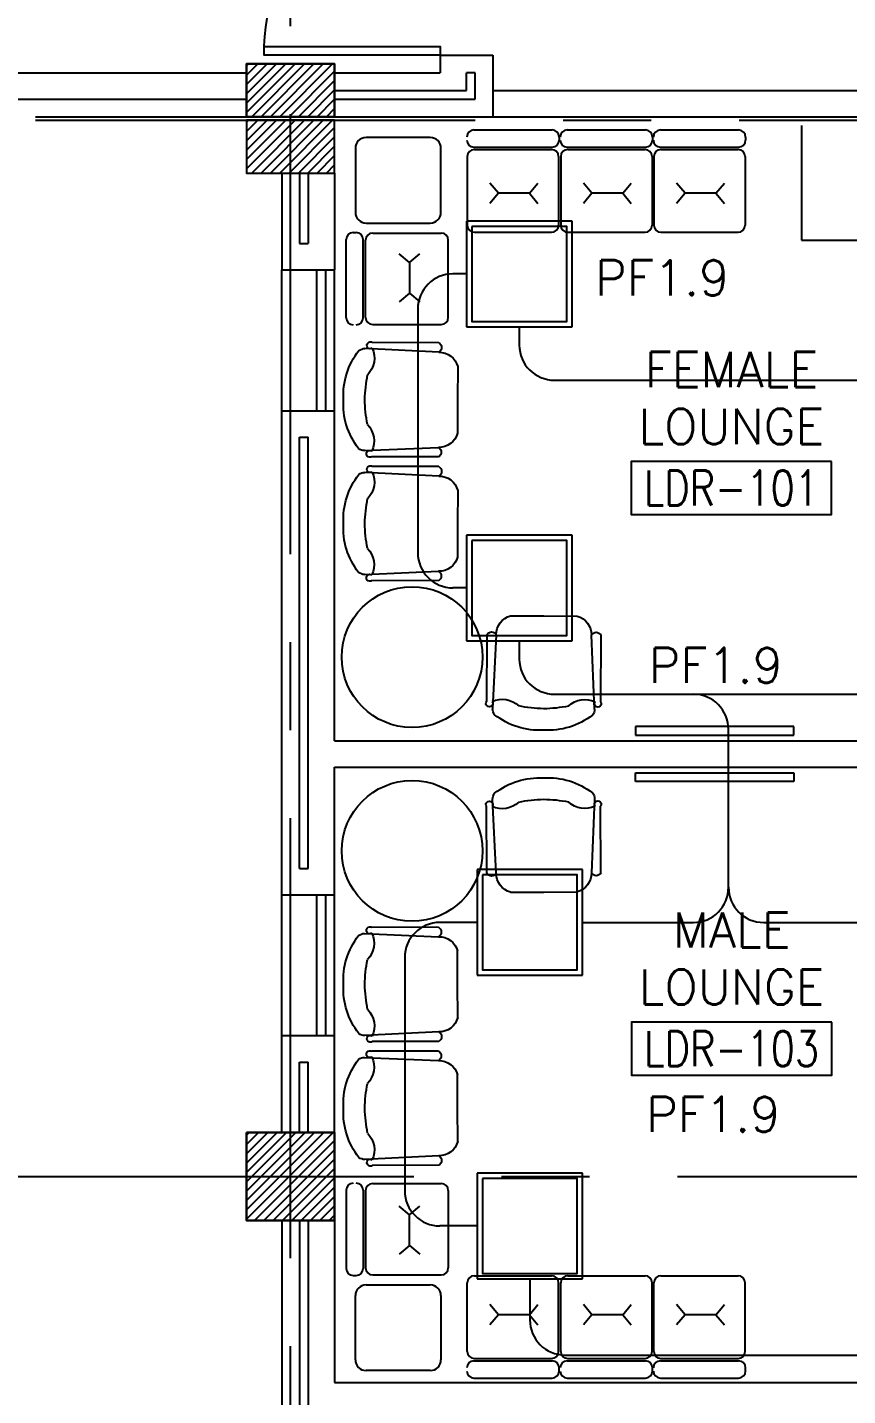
# Model space of a CAD drawing. Extents: x -0.3 to 91.9, y -1.1 to 78.4.
# Drawn here: x 8.65 to 13.32, y 26.1 to 33.88 of the extents above; entities that cross this region are included whole.
import ezdxf
from ezdxf.enums import TextEntityAlignment as Align

# ---------------------------------------------------------------- set-up
doc = ezdxf.new("R2010")
doc.units = 0
doc.header["$MEASUREMENT"] = 0
doc.header["$PDMODE"] = 34
doc.linetypes.add('CENTERX2', pattern=[4, 2.5, -0.5, 0.5, -0.5])
doc.layers.get('0').update_dxf_attribs({"linetype": 'CONTINUOUS'})
doc.layers.get('DEFPOINTS').update_dxf_attribs({"linetype": 'CONTINUOUS'})
for name, color, linetype in [('AX-DIM', 11, 'CONTINUOUS'), ('AXES', 11, 'CENTERX2'), ('COL', 11, 'CONTINUOUS'), ('DOOR', 7, 'CONTINUOUS'), ('E-CLINE', 4, 'CONTINUOUS'), ('E-LITE', 4, 'CONTINUOUS'), ('E-TEXT', 4, 'CONTINUOUS'), ('HAT', 11, 'CONTINUOUS'), ('INSUL', 11, 'CONTINUOUS'), ('NON-MEDICAL', 11, 'CONTINUOUS'), ('RM-BOX', 11, 'CONTINUOUS'), ('RM-NAME', 11, 'CONTINUOUS'), ('RM-NO', 11, 'CONTINUOUS'), ('ROOF', 7, 'CONTINUOUS'), ('WALL', 11, 'CONTINUOUS'), ('WIN', 7, 'CONTINUOUS')]:
    doc.layers.add(name, color=color, linetype=linetype)
doc.styles.add('ROMANS', font='ROMANS.shx', dxfattribs={"width": 0.6})
doc.dimstyles.new('STANDARD in', dxfattribs={"dimtxt": 0.24, "dimasz": 0.1, "dimexe": 0.07, "dimexo": 0.05, "dimgap": 0.05, "dimtad": 1, "dimdec": 0, "dimlfac": 1000, "dimzin": 0, "dimdsep": 46, "dimtxsty": 'ROMANS', "dimblk": 'ARCHTICK', "dimcen": 0.05, "dimdle": 0.05, "dimclrd": 7, "dimclre": 7, "dimclrt": 2, "dimadec": 0, "dimazin": 0, "dimtfac": 1, "dimtdec": 0, "dimtmove": 2, "dimatfit": 3, "dimldrblk": 'ARCHTICK', "dimfxl": 0, "dimtolj": 1, "dimtzin": 0, "dimarcsym": 0})

# ---------------------------------------------------------------- blocks, each defined once
blk = doc.blocks.new('*X113')
at = {"color": 0}
for p, q in [((24139.2, 139857.2), (24631.7, 140349.7)), ((24139.2, 139910.3), (24578.7, 140349.7)), ((24139.2, 139963.3), (24525.6, 140349.7)), ((24139.2, 140016.3), (24472.6, 140349.7)), ((24139.2, 140069.4), (24419.6, 140349.7)), ((24139.2, 140122.4), (24366.5, 140349.7)), ((24139.2, 140175.4), (24313.5, 140349.7)), ((24139.2, 140228.5), (24260.5, 140349.7)), ((24139.2, 140281.5), (24207.4, 140349.7)), ((24139.2, 140334.5), (24154.4, 140349.7)), ((24184.7, 139849.7), (24639.2, 140304.2)), ((24237.8, 139849.7), (24639.2, 140251.2)), ((24290.8, 139849.7), (24639.2, 140198.1)), ((24343.8, 139849.7), (24639.2, 140145.1)), ((24396.9, 139849.7), (24639.2, 140092.1)), ((24449.9, 139849.7), (24639.2, 140039)), ((24502.9, 139849.7), (24639.2, 139986)), ((24556, 139849.7), (24639.2, 139933)), ((24609, 139849.7), (24639.2, 139879.9))]:
    blk.add_line(p, q, dxfattribs=at)
blk = doc.blocks.new('_ARCHTICK')
at = {"color": 0, "linetype": 'ByBlock', "const_width": 0.15}
blk.add_lwpolyline([(-0.5, -0.5), (0.5, 0.5)], dxfattribs=at)
blk = doc.blocks.new('*D159')
at = {"layer": 'AX-DIM', "color": 7, "lineweight": -2, "ltscale": 0.3}
for p, q in [((1.6833, 5.45), (1.6833, 64.87)), ((9.8048, 64.82), (1.6133, 64.82)), ((10.4833, 5.5), (1.6133, 5.5))]:
    blk.add_line(p, q, dxfattribs=at)
at = {"layer": 'DEFPOINTS', "color": 0, "ltscale": 0.3}
for p in [(1.6833, 64.82), (9.8548, 64.82), (10.5333, 5.5)]:
    blk.add_point(p, dxfattribs=at)
at = {"layer": 'AX-DIM', "color": 7, "lineweight": -2, "ltscale": 0.3, "xscale": 0.1, "yscale": 0.1, "zscale": 0.1}
for p, rotation in [((1.6833, 64.82), 90), ((1.6833, 5.5), 270)]:
    blk.add_blockref('_ARCHTICK', p, dxfattribs=dict(at, rotation=rotation))
at = {"layer": 'AX-DIM', "color": 2, "ltscale": 0.3, "insert": (1.5133, 35.16), "char_height": 0.24, "attachment_point": 5, "rotation": 90, "style": 'ROMANS'}
blk.add_mtext('\\A1;59320', dxfattribs=at)
blk = doc.blocks.new('COL50')
at = {"layer": 'COL'}
blk.add_lwpolyline([(-250, 250), (-250, -250), (250, -250), (250, 250)], close=True, dxfattribs=at)
blk = doc.blocks.new('RM1')
at = {"layer": 'RM-BOX'}
blk.add_lwpolyline([(569.9, -200), (-569.9, -200), (-569.9, -500), (569.9, -500)], close=True, dxfattribs=at)
at = {"layer": 'RM-NAME', "style": 'ROMANS'}
for tag, p in [('ROOMNAME1', (0, 323.8)), ('ROOMNAME2', (0, 0))]:
    blk.add_attdef(tag, text='', height=200, dxfattribs=at).set_placement(p, align=Align.MIDDLE)
at = {"layer": 'RM-NO', "style": 'ROMANS', "width": 0.8}
blk.add_attdef('ROOMNO', text='', height=200, dxfattribs=at).set_placement((0, -350), align=Align.MIDDLE)
blk = doc.blocks.new('L42')
at = {"layer": 'E-LITE'}
for p, q in [((0.3, 0.3), (-0.3, 0.3)), ((-0.3, 0.3), (-0.3, -0.3)), ((0.3, -0.3), (0.3, 0.3)), ((-0.3, -0.3), (0.3, -0.3))]:
    blk.add_line(p, q, dxfattribs=at)
at = {"layer": 'E-LITE', "color": 8}
blk.add_lwpolyline([(-0.27, 0.27), (-0.27, -0.27), (0.27, -0.27), (0.27, 0.27)], close=True, dxfattribs=at)

msp = doc.modelspace()

# ---------------------------------------------------------------- hatches: boundary and pattern name
at = {"layer": 'HAT', "linetype": 'ByBlock'}
h = msp.add_hatch(dxfattribs=at)
h.set_pattern_fill('ANSI31', color=256, scale=0.3, style=0)
h.set_pattern_definition([(45, (-206.306182, -17.721005), (-0.026516504, 0.026516504), [])])
h.paths.add_polyline_path([(10.15, 33.37), (10.15, 33.67), (9.9, 33.67), (9.9, 33.37)])
h.paths.add_polyline_path([(10.4, 33.37), (10.4, 33.67), (10.15, 33.67), (10.15, 33.37)])
h = msp.add_hatch(dxfattribs=at)
h.set_pattern_fill('ANSI31', color=256, scale=0.3, style=0)
h.set_pattern_definition([(45, (-206.306182, -18.041005), (-0.026516504, 0.026516504), [])])
h.paths.add_polyline_path([(10.15, 33.05), (10.15, 33.35), (9.9, 33.35), (9.9, 33.05)])
h.paths.add_polyline_path([(10.4, 33.05), (10.4, 33.35), (10.15, 33.35), (10.15, 33.05)])

# ---------------------------------------------------------------- linework, layer by layer
at = {"layer": 'AXES'}
for p, q in [((10.15, -1.1143), (10.15, 43.805)), ((0.7, 33.37), (73.79, 33.37)), ((0.7, 33.35), (73.79, 33.35)), ((0.35, 27.35), (68.39, 27.35))]:
    msp.add_line(p, q, dxfattribs=at)
at = {"layer": 'COL'}
for points in [[(10.4, 33.67), (9.9, 33.67), (9.9, 33.37), (10.4, 33.37)], [(10.4, 33.67), (9.9, 33.67), (9.9, 33.37), (10.4, 33.37)], [(10.4, 33.35), (9.9, 33.35), (9.9, 33.05), (10.4, 33.05)], [(10.4, 33.35), (9.9, 33.35), (9.9, 33.05), (10.4, 33.05)]]:
    msp.add_lwpolyline(points, close=True, dxfattribs=at)
at = {"layer": 'DOOR'}
msp.add_lwpolyline([(10, 33.72), (10, 33.77), (11, 33.77), (11, 33.72), (10, 33.72, -0.394043), (11, 34.82, -0.414214)], format="xyb", dxfattribs=at)
at = {"layer": 'E-CLINE', "color": 4}
for p, q in [((11.1504, 32.4776), (11.0733, 32.4776)), ((10.8733, 32.2776), (10.8733, 30.8937)), ((11.4504, 32.1776), (11.4504, 32.0734)), ((11.6504, 31.8734), (13.6173, 31.8734)), ((11.1504, 30.6937), (11.0733, 30.6937)), ((11.4504, 30.3937), (11.4504, 30.2895)), ((11.6504, 30.0895), (13.6173, 30.0895)), ((11.2103, 28.793), (10.999, 28.793)), ((10.799, 28.593), (10.799, 27.2691)), ((11.2103, 27.0691), (10.999, 27.0691)), ((11.5103, 26.7691), (11.5103, 26.5356)), ((11.7103, 26.3356), (13.5542, 26.3356))]:
    msp.add_line(p, q, dxfattribs=at)
at = {"layer": 'E-CLINE', "color": 4, "linetype": 'ByBlock'}
for p, q in [((12.64, 28.993), (12.64, 29.8895)), ((11.8103, 28.793), (12.44, 28.793)), ((12.84, 28.793), (13.4542, 28.793))]:
    msp.add_line(p, q, dxfattribs=at)
at = {"layer": 'E-CLINE', "color": 4}
for centre, start, end in [((11.0733, 32.2776), 90, 180), ((11.6504, 32.0734), 180, 270), ((11.0733, 30.8937), 180, 270), ((11.6504, 30.2895), 180, 270), ((10.999, 28.593), 90, 180), ((10.999, 27.2691), 180, 270), ((11.7103, 26.5356), 180, 270)]:
    msp.add_arc(centre, 0.2, start, end, dxfattribs=at)
at = {"layer": 'E-CLINE', "color": 4, "linetype": 'ByBlock'}
for centre, start, end in [((12.44, 29.8895), 0, 90), ((12.44, 28.993), 270, 0), ((12.84, 28.993), 180, 270)]:
    msp.add_arc(centre, 0.2, start, end, dxfattribs=at)
at = {"layer": 'INSUL'}
for p, q in [((11.2, 33.62), (11.15, 33.62)), ((11.15, 33.52), (11.15, 33.62)), ((11.2, 33.47), (11.2, 33.62)), ((10.4, 33.52), (11.15, 33.52)), ((10.4, 33.47), (11.2, 33.47)), ((10.2, 33.05), (10.2, 32.65)), ((10.25, 33.05), (10.25, 32.65)), ((10.2, 32.65), (10.25, 32.65)), ((10.2, 31.55), (10.25, 31.55)), ((10.2, 29.1), (10.2, 31.55)), ((10.25, 29.1), (10.25, 31.55)), ((10.2, 29.1), (10.25, 29.1)), ((10.2, 27.6), (10.2, 28)), ((10.2, 28), (10.25, 28)), ((10.25, 27.6), (10.25, 28)), ((10.2, 27.1), (10.2, 24.3)), ((10.25, 27.1), (10.25, 24.3))]:
    msp.add_line(p, q, dxfattribs=at)
at = {"layer": 'NON-MEDICAL'}
for p, q in [((11.1922, 33.2951), (11.6366, 33.2951)), ((11.7234, 33.2951), (12.1678, 33.2951)), ((12.2529, 33.2951), (12.6972, 33.2951)), ((13.0552, 33.32), (13.0552, 32.67)), ((10.5184, 33.1915), (10.5184, 32.8267)), ((10.944, 33.2523), (10.5792, 33.2523)), ((11.0048, 32.8267), (11.0048, 33.1915)), ((11.1922, 33.1978), (11.6366, 33.1978)), ((11.6766, 33.2551), (11.6766, 33.2378)), ((11.6766, 33.2551), (11.6766, 33.2378)), ((11.7234, 33.1978), (12.1678, 33.1978)), ((12.2078, 33.2551), (12.2078, 33.2378)), ((12.2078, 33.2551), (12.2078, 33.2378)), ((12.2529, 33.1978), (12.6972, 33.1978)), ((12.7372, 33.2551), (12.7372, 33.2378)), ((12.7372, 33.2551), (12.7372, 33.2378)), ((11.1548, 33.1441), (11.1548, 32.7541)), ((11.1948, 33.1841), (11.634, 33.1841)), ((11.674, 33.1441), (11.674, 32.7541)), ((11.674, 33.1441), (11.674, 32.7541)), ((11.686, 33.1441), (11.686, 32.7541)), ((11.726, 33.1841), (12.1652, 33.1841)), ((12.2052, 33.1441), (12.2052, 32.7541)), ((12.2052, 33.1441), (12.2052, 32.7541)), ((12.2155, 33.1441), (12.2155, 32.7541)), ((12.2555, 33.1841), (12.6946, 33.1841)), ((12.7346, 33.1441), (12.7346, 32.7541)), ((12.7346, 33.1441), (12.7346, 32.7541)), ((11.3323, 32.9352), (11.2837, 32.9935)), ((11.5075, 32.9352), (11.5561, 32.9935)), ((11.8635, 32.9352), (11.8149, 32.9935)), ((12.0386, 32.9352), (12.0873, 32.9935)), ((12.393, 32.9352), (12.3443, 32.9935)), ((12.5681, 32.9352), (12.6167, 32.9935)), ((11.3323, 32.9352), (11.2837, 32.8768)), ((11.5075, 32.9352), (11.3323, 32.9352)), ((11.5075, 32.9352), (11.5561, 32.8768)), ((11.8635, 32.9352), (11.8149, 32.8768)), ((12.0386, 32.9352), (11.8635, 32.9352)), ((12.0386, 32.9352), (12.0873, 32.8768)), ((12.393, 32.9352), (12.3443, 32.8768)), ((12.5681, 32.9352), (12.393, 32.9352)), ((12.5681, 32.9352), (12.6167, 32.8768)), ((10.5792, 32.7659), (10.944, 32.7659)), ((10.4658, 32.2278), (10.4658, 32.6721)), ((10.5058, 32.7121), (10.523, 32.7121)), ((10.5058, 32.7121), (10.523, 32.7121)), ((10.563, 32.2278), (10.563, 32.6721)), ((10.5768, 32.2304), (10.5768, 32.6695)), ((10.6168, 32.7095), (11.0068, 32.7095)), ((10.6168, 32.7095), (11.0068, 32.7095)), ((11.0468, 32.2304), (11.0468, 32.6695)), ((11.1948, 32.7141), (11.634, 32.7141)), ((11.726, 32.7141), (12.1652, 32.7141)), ((12.2555, 32.7141), (12.6946, 32.7141)), ((13.0552, 32.67), (14.875, 32.67)), ((10.8257, 32.543), (10.7673, 32.5916)), ((10.8257, 32.543), (10.884, 32.5916)), ((10.8257, 32.543), (10.8257, 32.3679)), ((10.8257, 32.3679), (10.7673, 32.3192)), ((10.8257, 32.3679), (10.884, 32.3192)), ((10.6168, 32.1904), (11.0068, 32.1904)), ((12.1119, 29.9068), (12.1119, 29.8568)), ((13.0119, 29.9068), (12.1119, 29.9068)), ((12.1119, 29.8568), (13.0119, 29.8568)), ((13.0119, 29.8568), (13.0119, 29.9068)), ((12.1119, 29.5932), (12.1119, 29.6432)), ((12.1119, 29.6432), (13.0119, 29.6432)), ((13.0119, 29.6432), (13.0119, 29.5932)), ((13.0119, 29.5932), (12.1119, 29.5932)), ((10.6168, 27.3096), (11.0068, 27.3096)), ((10.4658, 27.2722), (10.4658, 26.8279)), ((10.563, 27.2722), (10.563, 26.8279)), ((10.5768, 27.2696), (10.5768, 26.8305)), ((11.0468, 27.2696), (11.0468, 26.8305)), ((10.8257, 27.1321), (10.7673, 27.1808)), ((10.8257, 27.1321), (10.884, 27.1808)), ((10.8257, 26.957), (10.8257, 27.1321)), ((10.8257, 26.957), (10.7673, 26.9084)), ((10.8257, 26.957), (10.884, 26.9084)), ((10.5058, 26.7879), (10.523, 26.7879)), ((10.5058, 26.7879), (10.523, 26.7879)), ((10.6168, 26.7905), (11.0068, 26.7905)), ((10.6168, 26.7905), (11.0068, 26.7905)), ((11.1548, 26.3559), (11.1548, 26.7459)), ((11.1948, 26.7859), (11.634, 26.7859)), ((11.674, 26.3559), (11.674, 26.7459)), ((11.674, 26.3559), (11.674, 26.7459)), ((11.686, 26.3559), (11.686, 26.7459)), ((11.726, 26.7859), (12.1652, 26.7859)), ((12.2052, 26.3559), (12.2052, 26.7459)), ((12.2052, 26.3559), (12.2052, 26.7459)), ((12.2155, 26.3559), (12.2155, 26.7459)), ((12.2555, 26.7859), (12.6946, 26.7859)), ((12.7346, 26.3559), (12.7346, 26.7459)), ((12.7346, 26.3559), (12.7346, 26.7459)), ((10.5184, 26.3085), (10.5184, 26.6733)), ((10.5792, 26.7341), (10.944, 26.7341)), ((11.0048, 26.6733), (11.0048, 26.3085)), ((11.3323, 26.5648), (11.2837, 26.6232)), ((11.5075, 26.5648), (11.5561, 26.6232)), ((11.8635, 26.5648), (11.8149, 26.6232)), ((12.0386, 26.5648), (12.0873, 26.6232)), ((12.393, 26.5648), (12.3443, 26.6232)), ((12.5681, 26.5648), (12.6167, 26.6232)), ((11.3323, 26.5648), (11.2837, 26.5065)), ((11.5075, 26.5648), (11.3323, 26.5648)), ((11.5075, 26.5648), (11.5561, 26.5065)), ((11.8635, 26.5648), (11.8149, 26.5065)), ((12.0386, 26.5648), (11.8635, 26.5648)), ((12.0386, 26.5648), (12.0873, 26.5065)), ((12.393, 26.5648), (12.3443, 26.5065)), ((12.5681, 26.5648), (12.393, 26.5648)), ((12.5681, 26.5648), (12.6167, 26.5065)), ((11.1922, 26.3022), (11.6366, 26.3022)), ((11.1948, 26.3159), (11.634, 26.3159)), ((11.7234, 26.3022), (12.1678, 26.3022)), ((11.726, 26.3159), (12.1652, 26.3159)), ((12.2529, 26.3022), (12.6972, 26.3022)), ((12.2555, 26.3159), (12.6946, 26.3159)), ((10.944, 26.2477), (10.5792, 26.2477)), ((11.1922, 26.2049), (11.6366, 26.2049)), ((11.6766, 26.2449), (11.6766, 26.2622)), ((11.6766, 26.2449), (11.6766, 26.2622)), ((11.7234, 26.2049), (12.1678, 26.2049)), ((12.2078, 26.2449), (12.2078, 26.2622)), ((12.2078, 26.2449), (12.2078, 26.2622)), ((12.2529, 26.2049), (12.6972, 26.2049)), ((12.7372, 26.2449), (12.7372, 26.2622)), ((12.7372, 26.2449), (12.7372, 26.2622))]:
    msp.add_line(p, q, dxfattribs=at)
at = {"layer": 'NON-MEDICAL', "extrusion": (0, 0, -1)}
for p, q in [((10.9923, 32.0323), (10.5726, 32.0532)), ((10.9925, 32.0863), (10.6141, 32.0876)), ((11.1001, 31.9508), (11.0995, 31.7617)), ((11.0995, 31.7617), (11.0988, 31.5725)), ((10.5706, 31.4737), (10.9904, 31.4918)), ((10.9903, 31.4377), (10.6119, 31.439)), ((10.9923, 31.3286), (10.5726, 31.3496)), ((10.9925, 31.3827), (10.6141, 31.384)), ((11.1001, 31.2472), (11.0995, 31.058)), ((11.0995, 31.058), (11.0988, 30.8689)), ((10.5706, 30.7701), (10.9904, 30.7882)), ((10.9903, 30.7341), (10.6119, 30.7354)), ((11.4012, 30.5349), (11.5904, 30.5342)), ((11.5904, 30.5342), (11.7795, 30.5336)), ((11.2657, 30.4272), (11.2644, 30.0489)), ((11.3198, 30.4271), (11.2988, 30.0073)), ((11.8783, 30.0054), (11.8602, 30.4252)), ((11.9143, 30.425), (11.913, 30.0467)), ((11.3198, 29.0729), (11.2988, 29.4927)), ((11.8783, 29.4946), (11.8602, 29.0748)), ((11.2657, 29.0728), (11.2644, 29.4511)), ((11.9143, 29.075), (11.913, 29.4533)), ((11.4012, 28.9651), (11.5904, 28.9658)), ((11.5904, 28.9658), (11.7795, 28.9664)), ((10.9903, 28.7659), (10.6119, 28.7646)), ((10.5706, 28.7299), (10.9904, 28.7118)), ((11.0995, 28.442), (11.0988, 28.6311)), ((11.1001, 28.2528), (11.0995, 28.442)), ((10.9923, 28.1714), (10.5726, 28.1504)), ((10.9903, 28.0623), (10.6119, 28.061)), ((10.9925, 28.1173), (10.6141, 28.116)), ((10.5706, 28.0263), (10.9904, 28.0082)), ((11.0995, 27.7383), (11.0988, 27.9275)), ((11.1001, 27.5492), (11.0995, 27.7383)), ((10.9923, 27.4677), (10.5726, 27.4468)), ((10.9925, 27.4137), (10.6141, 27.4124))]:
    msp.add_line(p, q, dxfattribs=at)
at = {"layer": 'NON-MEDICAL'}
for centre in [(10.8411, 30.3005), (10.8411, 29.1995)]:
    msp.add_circle(centre, 0.4, dxfattribs=at)
for centre, radius, start, end in [((11.1922, 33.2551), 0.04, 90, 180), ((11.6366, 33.2551), 0.04, 0, 90), ((11.7234, 33.2551), 0.04, 90, 180), ((12.1678, 33.2551), 0.04, 0, 90), ((12.2529, 33.2551), 0.04, 90, 180), ((12.6972, 33.2551), 0.04, 0, 90), ((10.5792, 33.1915), 0.0608, 90, 180), ((10.944, 33.1915), 0.0608, 0, 90), ((11.1922, 33.2378), 0.04, 180, 270), ((11.6366, 33.2378), 0.04, 270, 0), ((11.7234, 33.2378), 0.04, 180, 270), ((12.1678, 33.2378), 0.04, 270, 0), ((12.2529, 33.2378), 0.04, 180, 270), ((12.6972, 33.2378), 0.04, 270, 0), ((11.1948, 33.1441), 0.04, 90, 180), ((11.634, 33.1441), 0.04, 0, 90), ((11.726, 33.1441), 0.04, 90, 180), ((12.1652, 33.1441), 0.04, 0, 90), ((12.2555, 33.1441), 0.04, 90, 180), ((12.6946, 33.1441), 0.04, 0, 90), ((10.5792, 32.8267), 0.0608, 180, 270), ((10.944, 32.8267), 0.0608, 270, 0), ((11.1948, 32.7541), 0.04, 180, 270), ((11.634, 32.7541), 0.04, 270, 0), ((11.726, 32.7541), 0.04, 180, 270), ((12.1652, 32.7541), 0.04, 270, 0), ((12.2555, 32.7541), 0.04, 180, 270), ((12.6946, 32.7541), 0.04, 270, 0), ((10.5058, 32.6721), 0.04, 90, 180), ((10.523, 32.6721), 0.04, 0, 90), ((10.6168, 32.6695), 0.04, 90, 180), ((11.0068, 32.6695), 0.04, 0, 90), ((10.5058, 32.2278), 0.04, 180, 270), ((10.523, 32.2278), 0.04, 270, 0), ((10.6168, 32.2304), 0.04, 180, 270), ((11.0068, 32.2304), 0.04, 270, 0), ((10.5058, 27.2722), 0.04, 90, 180), ((10.523, 27.2722), 0.04, 0, 90), ((10.6168, 27.2696), 0.04, 90, 180), ((11.0068, 27.2696), 0.04, 0, 90), ((10.5058, 26.8279), 0.04, 180, 270), ((10.523, 26.8279), 0.04, 270, 0), ((10.6168, 26.8305), 0.04, 180, 270), ((11.0068, 26.8305), 0.04, 270, 0), ((11.1948, 26.7459), 0.04, 90, 180), ((11.634, 26.7459), 0.04, 0, 90), ((11.726, 26.7459), 0.04, 90, 180), ((12.1652, 26.7459), 0.04, 0, 90), ((12.2555, 26.7459), 0.04, 90, 180), ((12.6946, 26.7459), 0.04, 0, 90), ((10.5792, 26.6733), 0.0608, 90, 180), ((10.944, 26.6733), 0.0608, 0, 90), ((11.1948, 26.3559), 0.04, 180, 270), ((11.634, 26.3559), 0.04, 270, 0), ((11.726, 26.3559), 0.04, 180, 270), ((12.1652, 26.3559), 0.04, 270, 0), ((12.2555, 26.3559), 0.04, 180, 270), ((12.6946, 26.3559), 0.04, 270, 0), ((10.5792, 26.3085), 0.0608, 180, 270), ((10.944, 26.3085), 0.0608, 270, 0), ((11.1922, 26.2622), 0.04, 90, 180), ((11.6366, 26.2622), 0.04, 0, 90), ((11.7234, 26.2622), 0.04, 90, 180), ((12.1678, 26.2622), 0.04, 0, 90), ((12.2529, 26.2622), 0.04, 90, 180), ((12.6972, 26.2622), 0.04, 0, 90), ((11.1922, 26.2449), 0.04, 180, 270), ((11.6366, 26.2449), 0.04, 270, 0), ((11.7234, 26.2449), 0.04, 180, 270), ((12.1678, 26.2449), 0.04, 270, 0), ((12.2529, 26.2449), 0.04, 180, 270), ((12.6972, 26.2449), 0.04, 270, 0)]:
    msp.add_arc(centre, radius, start, end, dxfattribs=at)
at = {"layer": 'NON-MEDICAL', "extrusion": (0, 0, -1)}
for centre, radius, start, end in [((-10.8622, 31.7872), 0.412, 356.75257, 38.14876), ((-10.5705, 32.0023), 0.051, 50.65614, 92.28364), ((-10.6028, 32.0717), 0.0195, 235.03992, 125.35171), ((-10.4913, 31.9991), 0.1352, 155.27234, 224.16343), ((-10.9784, 32.0593), 0.0304, 117.61716, 242.77448), ((-10.9954, 31.9243), 0.108, 88.33544, 165.796), ((-11.3232, 31.7511), 0.7509, 0.93926, 11.81859), ((-10.8621, 31.7377), 0.412, 322.24288, 3.63907), ((-11.3232, 31.7706), 0.7509, 348.57305, 359.45238), ((-10.4896, 31.5284), 0.1352, 136.22821, 205.1193), ((-10.9943, 31.5997), 0.108, 194.59564, 272.0562), ((-10.5689, 31.5246), 0.051, 268.108, 309.7355), ((-10.9763, 31.4648), 0.0304, 117.61716, 242.77448), ((-10.6007, 31.455), 0.0195, 235.03992, 125.35171), ((-10.8622, 31.0836), 0.412, 356.75257, 38.14876), ((-10.5705, 31.2987), 0.051, 50.65614, 92.28364), ((-10.6028, 31.3681), 0.0195, 235.03992, 125.35171), ((-10.4913, 31.2955), 0.1352, 155.27234, 224.16343), ((-10.9784, 31.3557), 0.0304, 117.61716, 242.77448), ((-10.9954, 31.2207), 0.108, 88.33544, 165.796), ((-11.3232, 31.0475), 0.7509, 0.93926, 11.81859), ((-10.8621, 31.0341), 0.412, 322.24288, 3.63907), ((-11.3232, 31.067), 0.7509, 348.57305, 359.45238), ((-10.4896, 30.8247), 0.1352, 136.22821, 205.1193), ((-10.9943, 30.8961), 0.108, 194.59564, 272.0562), ((-10.5689, 30.821), 0.051, 268.108, 309.7355), ((-10.9763, 30.7612), 0.0304, 117.61716, 242.77448), ((-10.6007, 30.7514), 0.0195, 235.03992, 125.35171), ((-11.4277, 30.4302), 0.108, 358.33544, 75.796), ((-11.7523, 30.4291), 0.108, 104.59564, 182.0562), ((-11.2927, 30.4131), 0.0304, 27.61716, 152.77448), ((-11.8872, 30.4111), 0.0304, 27.61716, 152.77448), ((-11.2803, 30.0376), 0.0195, 145.03992, 35.35171), ((-11.3529, 29.926), 0.1352, 65.27234, 134.16343), ((-11.3497, 30.0053), 0.051, 320.65614, 2.28364), ((-11.6009, 30.758), 0.7509, 270.93926, 281.81859), ((-11.5814, 30.758), 0.7509, 258.57305, 269.45238), ((-11.8237, 29.9244), 0.1352, 46.22821, 115.1193), ((-11.8274, 30.0037), 0.051, 178.108, 219.7355), ((-11.897, 30.0355), 0.0195, 145.03992, 35.35171), ((-11.5648, 30.297), 0.412, 266.75257, 308.14876), ((-11.6143, 30.2968), 0.412, 232.24288, 273.63907), ((-11.5648, 29.203), 0.412, 51.85124, 93.24743), ((-11.6143, 29.2032), 0.412, 86.36093, 127.75712), ((-11.2803, 29.4624), 0.0195, 324.64829, 214.96008), ((-11.3529, 29.574), 0.1352, 225.83657, 294.72766), ((-11.3497, 29.4947), 0.051, 357.71636, 39.34386), ((-11.6009, 28.742), 0.7509, 78.18141, 89.06074), ((-11.5814, 28.742), 0.7509, 90.54762, 101.42695), ((-11.8237, 29.5756), 0.1352, 244.8807, 313.77179), ((-11.8274, 29.4963), 0.051, 140.2645, 181.892), ((-11.897, 29.4645), 0.0195, 324.64829, 214.96008), ((-11.2927, 29.0869), 0.0304, 207.22552, 332.38284), ((-11.4277, 29.0698), 0.108, 284.204, 1.66456), ((-11.7523, 29.0709), 0.108, 177.9438, 255.40436), ((-11.8872, 29.0889), 0.0304, 207.22552, 332.38284), ((-10.6007, 28.7486), 0.0195, 234.64829, 124.96008), ((-10.9763, 28.7388), 0.0304, 117.22552, 242.38284), ((-10.8621, 28.4659), 0.412, 356.36093, 37.75712), ((-10.5689, 28.679), 0.051, 50.2645, 91.892), ((-10.4896, 28.6753), 0.1352, 154.8807, 223.77179), ((-10.9943, 28.6039), 0.108, 87.9438, 165.40436), ((-11.3232, 28.433), 0.7509, 0.54762, 11.42695), ((-10.8622, 28.4164), 0.412, 321.85124, 3.24743), ((-11.3232, 28.4525), 0.7509, 348.18141, 359.06074), ((-10.4913, 28.2045), 0.1352, 135.83657, 204.72766), ((-10.9954, 28.2793), 0.108, 194.204, 271.66456), ((-10.5705, 28.2013), 0.051, 267.71636, 309.34386), ((-10.6028, 28.1319), 0.0195, 234.64829, 124.96008), ((-10.9784, 28.1443), 0.0304, 117.22552, 242.38284), ((-10.6007, 28.045), 0.0195, 234.64829, 124.96008), ((-10.9763, 28.0352), 0.0304, 117.22552, 242.38284), ((-10.8621, 27.7623), 0.412, 356.36093, 37.75712), ((-10.5689, 27.9754), 0.051, 50.2645, 91.892), ((-10.4896, 27.9716), 0.1352, 154.8807, 223.77179), ((-10.9943, 27.9003), 0.108, 87.9438, 165.40436), ((-11.3232, 27.7294), 0.7509, 0.54762, 11.42695), ((-10.8622, 27.7128), 0.412, 321.85124, 3.24743), ((-11.3232, 27.7489), 0.7509, 348.18141, 359.06074), ((-10.4913, 27.5009), 0.1352, 135.83657, 204.72766), ((-10.9954, 27.5757), 0.108, 194.204, 271.66456), ((-10.5705, 27.4977), 0.051, 267.71636, 309.34386), ((-10.6028, 27.4283), 0.0195, 234.64829, 124.96008), ((-10.9784, 27.4407), 0.0304, 117.22552, 242.38284)]:
    msp.add_arc(centre, radius, start, end, dxfattribs=at)
at = {"layer": 'ROOF'}
msp.add_line((4.675, 33.47), (9.9, 33.47), dxfattribs=at)
at = {"layer": 'WALL'}
for p, q in [((11, 33.72), (11.3, 33.72)), ((11, 33.72), (11, 33.62)), ((11.3, 33.72), (11.3, 33.37)), ((7.25, 33.62), (9.9, 33.62)), ((10.4, 33.62), (11, 33.62)), ((11.3, 33.52), (17.05, 33.52)), ((10.4, 33.37), (17.05, 33.37)), ((10.1, 33.05), (10.1, 32.5)), ((10.4, 33.05), (10.4, 32.5)), ((10.1, 32.5), (10.4, 32.5)), ((10.1, 31.7), (10.4, 31.7)), ((10.1, 28.95), (10.1, 31.7)), ((10.4, 29.825), (10.4, 31.7)), ((10.4, 29.825), (14.875, 29.825)), ((10.4, 29.675), (14.875, 29.675)), ((10.4, 28.95), (10.4, 29.675)), ((10.1, 28.95), (10.4, 28.95)), ((10.1, 27.6), (10.1, 28.15)), ((10.1, 28.15), (10.4, 28.15)), ((10.4, 27.6), (10.4, 28.15)), ((10.1, 27.1), (10.1, 24.15)), ((10.4, 27.1), (10.4, 26.18)), ((10.4, 26.18), (14.875, 26.18))]:
    msp.add_line(p, q, dxfattribs=at)
at = {"layer": 'WALL', "linetype": 'ByBlock', "ltscale": 0.3}
for points in [[(9.9, 33.67), (10.4, 33.67), (10.4, 33.37), (9.9, 33.37)], [(10.4, 33.35), (9.9, 33.35), (9.9, 33.05), (10.4, 33.05)], [(9.9, 27.6), (10.4, 27.6), (10.4, 27.1), (9.9, 27.1)]]:
    msp.add_lwpolyline(points, close=True, dxfattribs=at)
at = {"layer": 'WIN'}
for p, q in [((10.1, 31.7), (10.1, 32.5)), ((10.3, 31.7), (10.3, 32.5)), ((10.35, 31.7), (10.35, 32.5)), ((10.4, 31.7), (10.4, 32.5)), ((10.1, 28.15), (10.1, 28.95)), ((10.3, 28.15), (10.3, 28.95)), ((10.35, 28.15), (10.35, 28.95)), ((10.4, 28.15), (10.4, 28.95))]:
    msp.add_line(p, q, dxfattribs=at)

# ---------------------------------------------------------------- block references
at = {"layer": 'COL', "xscale": 0.0009999999892897904, "yscale": 0.000999999996565748, "zscale": 0.001}
msp.add_blockref('COL50', (10.15, 27.35), dxfattribs=at)
at = {"layer": 'E-LITE'}
for p in [(11.4504, 32.4776), (11.4504, 30.6937), (11.5103, 28.793), (11.5103, 27.0691)]:
    msp.add_blockref('L42', p, dxfattribs=at)
at = {"layer": 'HAT', "xscale": 0.0009999999892897904, "yscale": 0.000999999996565748, "zscale": 0.001}
msp.add_blockref('*X113', (-14.2392, -112.7497), dxfattribs=at)
at = {"layer": 'RM-NAME', "xscale": 0.0009999999892897904, "yscale": 0.000999999996565748, "zscale": 0.001}
for p, values in [((12.6561, 31.6108), {'ROOMNO': 'LDR-101', 'ROOMNAME2': 'LOUNGE', 'ROOMNAME1': 'FEMALE'}), ((12.6575, 28.4262), {'ROOMNO': 'LDR-103', 'ROOMNAME2': 'LOUNGE', 'ROOMNAME1': 'MALE'})]:
    msp.add_blockref('RM1', p, dxfattribs=at).add_auto_attribs(values)

# ---------------------------------------------------------------- texts
at = {"layer": 'E-TEXT', "color": 4, "style": 'ROMANS'}
for p in [(11.8814, 32.3551), (12.1859, 30.1538), (12.172, 27.6029)]:
    msp.add_text('PF1.9', height=0.2, dxfattribs=at).set_placement(p)

# ---------------------------------------------------------------- dimensions: what is measured, and where the dimension line sits
at = {"layer": 'AX-DIM'}
dim = msp.add_linear_dim(base=(1.6833, 64.82), p1=(10.5333, 5.5), p2=(9.8548, 64.82), angle=90, dimstyle='STANDARD in', dxfattribs=at)
dim.commit()
dim.dimension.update_dxf_attribs({"geometry": '*D159', "text_midpoint": (1.5133, 35.16)})

doc.saveas('drawing.dxf')
